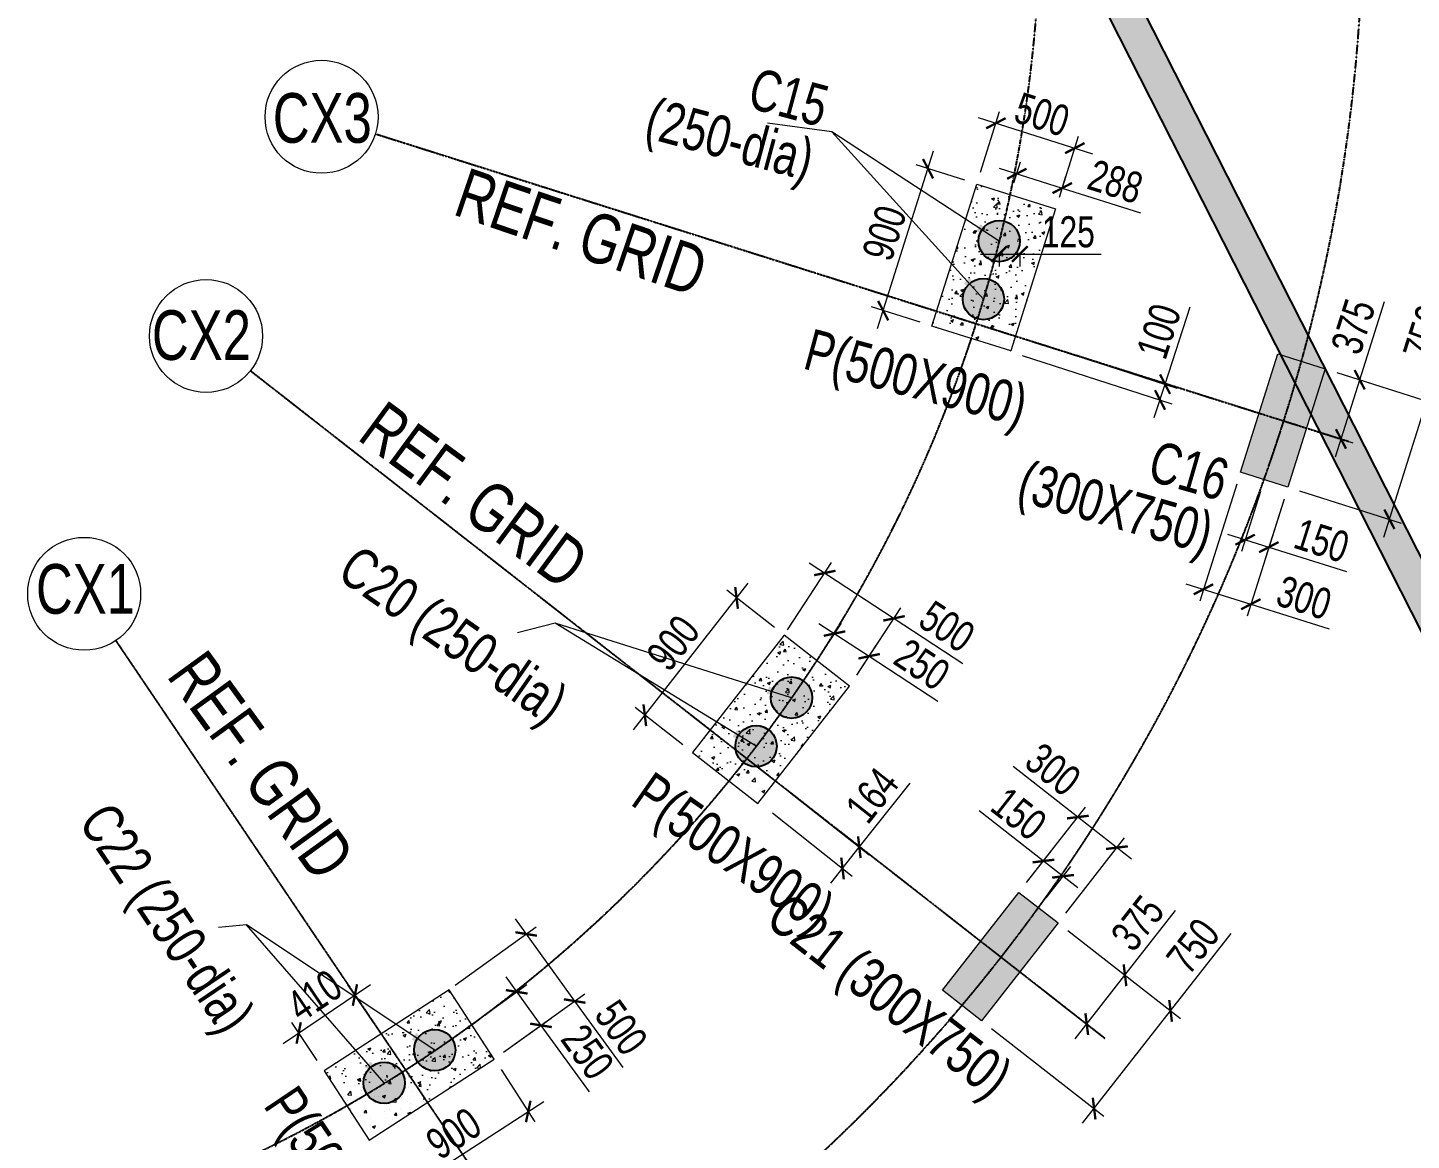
# Model space of a CAD drawing. Header units: millimetres. Extents: x 356 to 40629, y 2483 to 64847.
# Drawn here: x 8312 to 16671, y 35119 to 41845 of the extents above; entities that cross this region are included whole.
import ezdxf

# ---------------------------------------------------------------- set-up
doc = ezdxf.new("R2010")
doc.units = ezdxf.units.MM
doc.linetypes.add('ACAD_ISO10W100', pattern=[18, 12, -3, 0, -3])
doc.linetypes.add('CENTER', pattern=[50.800000000000004, 31.75, -6.349999999999999, 6.349999999999999, -6.349999999999999])
doc.layers.add('Arch-Comments', color=30, linetype='Continuous', plot=False)
for name, color, linetype, lineweight in [('HATCH', 8, 'Continuous', 9), ('S - SEC CUT', 4, 'Continuous', 13), ('S-COL HATCH', 8, 'Continuous', 0), ('S-COLUMN', 6, 'Continuous', 9), ('S-GRID-IDEN', 1, 'Continuous', 9), ('STR-COL-DIM', 8, 'Continuous', 18)]:
    doc.layers.add(name, color=color, linetype=linetype, lineweight=lineweight)
for name, color, linetype in [('S- Structural', 5, 'Continuous'), ('S-COLUMN NO', 6, 'Continuous'), ('S-GRID', 251, 'CENTER'), ('STR-RC WALL', 4, 'Continuous'), ('Structural', 5, 'Continuous')]:
    doc.layers.add(name, color=color, linetype=linetype)
doc.styles.add('EL', font='swisscl.ttf')
doc.styles.add('SOBHA', font='swisscl.ttf')
doc.styles.add('Swis721 LtCn BT_14', font='swisscl.ttf', dxfattribs={"height": 2.5})
doc.dimstyles.new('S-75', dxfattribs={"dimscale": 75, "dimtxt": 2.5, "dimasz": 1.25, "dimexe": 1, "dimexo": 1, "dimgap": 0.5, "dimtad": 1, "dimdec": 0, "dimrnd": 0.0005, "dimzin": 0, "dimdsep": 46, "dimtxsty": 'EL', "dimblk": 'ARCHTICK', "dimcen": 0.09, "dimdle": 1.5, "dimclrd": 251, "dimclre": 251, "dimclrt": 3, "dimadec": 0, "dimazin": 0, "dimtfac": 1, "dimtdec": 0, "dimtofl": 0, "dimtmove": 0, "dimatfit": 3, "dimfxl": 2, "dimtolj": 1, "dimtzin": 0, "dimlwd": -1, "dimlwe": -1, "dimarcsym": 0})
pattern_1 = [(23.08094686735326, (-34969.88047305648, -31266.27627848932), (155.2282966030103, -96.69272981319679), [19.05, -209.55]), (328.0809468673532, (-34969.88047305648, -31266.27627848932), (55.07271098287375, 186.3110661539659), [15.24, -167.64058417]), (73.53239156735326, (-34956.94482349778, -31274.33398066814), (210.3010036314436, 89.6183296142978), [16.19000879999999, -178.0902445999999]), (19.26514686735327, (-34946.88172593496, -31220.98060948178), (222.6729457205761, -160.2128677513806), [28.575, -314.325]), (69.71650447735324, (-34928.32565265202, -31234.33164833943), (323.6982273208456, 113.1364999791553), [24.28502314, -267.13560816]), (324.2650980373533, (-34946.88172593496, -31220.98060948178), (323.6982273273414, 113.136499962187), [22.85996707, -251.45973192]), (354.0809468673533, (-34929.98357821157, -31243.80390029443), (88.88787108796092, -159.8250317491098), [19.05, -209.55]), (299.0809468673533, (-34929.98357821157, -31243.80390029443), (138.4932416477206, 136.2509434465173), [15.24, -167.64]), (44.53239186735326, (-34922.57625564917, -31257.12265298312), (227.381112864648, -23.57408730187533), [16.1900088, -178.0899375999999]), (10.58094686735326, (-34969.88047305648, -31266.27627848932), (41.03465172103521, 73.99494190154718), [0, -165.608, 0, -170.1799999999999, 0, -168.2749999999999]), (340.5809468673532, (-34969.88047305648, -31266.27627848932), (104.9344295864723, 59.07436293555513), [0, -97.02799999999998, 0, -161.798, 0, -64.13499999999999]), (300.5809468673533, (-35020.38514399989, -31240.63267544882), (118.3053697795661, -66.49411618150982), [0, -63.5, 0, -198.12, 0, -262.89]), (290.5809468673533, (-35043.03297850365, -31229.13330188806), (143.5903111787718, -44.39125319185604), [0, -82.54999999999998, 0, -131.572, 0, -186.69])]

# ---------------------------------------------------------------- blocks, each defined once
blk = doc.blocks.new('A$Cb8b67056')
at = {"layer": 'S- Structural', "linetype": 'Continuous', "ltscale": 150}
h = blk.add_hatch(color=9, dxfattribs=at)
h.dxf.hatch_style = 1
edge = h.paths.add_edge_path()
edge.add_line((5807.231594830751, 12100.59479809925), (2170.05579572171, 19264.10332269408))
edge.add_line((2170.05579572171, 19264.10332269408), (1489.472176007926, 26657.21466716565))
edge.add_line((1489.472176007926, 26657.21466716565), (3728.266037367285, 27794.81120231934))
edge.add_line((3728.266037367285, 27794.81120231934), (1844.377297986299, 31505.10029564239))
edge.add_arc((4340.987067278475, 32772.75153307244), 2799.99999997912, 116.9190531344876, 206.9191393834795, ccw=False)
edge.add_line((3073.339588068426, 35269.36321058869), (8021.980591766537, 37782.0216069445))
edge.add_line((8021.980591766537, 37782.0216069445), (23355.78914291039, 7582.327987978235))
edge.add_line((23355.78914289921, 7582.327987981961), (23655.87691638991, 7433.07305499725))
edge.add_line((23655.87691638991, 7433.073054999113), (8109.76406216994, 38050.89742692933))
edge.add_line((8109.76406216994, 38050.89742692933), (2982.793339550495, 35447.69261612743))
edge.add_arc((4340.987067304552, 32772.75153306313), 2999.999999995948, 116.9190531349365, 206.9191393746611)
edge.add_line((1666.048028551042, 31414.55377907679), (3459.370654888451, 27882.51621532999))
edge.add_line((3459.370654888451, 27882.51621532999), (1277.897189196199, 26774.04584700801))
edge.add_line((1277.897189196199, 26774.04584700801), (1974.396156910807, 19207.68940117582))
edge.add_line((1974.396156910807, 19207.68940117582), (5628.901432771236, 12010.05003955401))
edge.add_arc((5138.493487108498, 11761.05195355415), 550.000000000673, -55.26835309946023, 26.91857442020938, ccw=False)
edge.add_line((5451.846935074776, 11309.04574049264), (1479.811843946576, 8555.431176617743))
edge.add_arc((3783.758937876672, 5553.988275555894), 3783.758937876922, 127.5103189442116, 321.5458748085917)
edge.add_arc((10674.1225875616, -106.6734657865017), 5134.554712997532, 121.7000063388154, 139.8956220612543, ccw=False)
edge.add_arc((7482.877482585609, 3215.818111116067), 1156.476061322927, 64.75738685450551, 77.44847160495435)
edge.add_arc((10674.12506752833, -106.6764474660158), 5334.558594571288, 123.4431513525636, 130.4710645838518)
edge.add_arc((3918.060007754713, 5522.799907045438), 3649.21157276052, 334.4952862525346, 352.5911324981943)
edge.add_arc((13744.42951834202, 6402.660584609956), 6352.813823196775, 192.273054173958, 198.9020784623342)
edge.add_arc((7596.619377020747, 3548.086429560557), 808.3629911147658, 62.00510955947499, 80.20074890027598, ccw=False)
edge.add_arc((13744.22765110805, 6402.604268737137), 6152.604599122085, 149.3687673032812, 200.3614136317161, ccw=False)
edge.add_line((8450.13034113124, 9537.421173378825), (8602.986807387322, 9795.55384345539))
edge.add_line((8602.986807387322, 9795.55384345539), (8430.900085888803, 9897.466356348246))
edge.add_line((8430.900085888803, 9897.466356350109), (8279.858929049224, 9636.059023328125))
edge.add_line((8279.858929049224, 9636.059023326263), (8177.606952603907, 9463.375281302258))
edge.add_arc((13744.22765161469, 6402.604269662872), 6352.604599087477, 151.1960846543933, 161.718345873737)
edge.add_arc((20907.5512566939, 4235.684506366029), 13835.40195395883, 162.5031577640508, 163.8354996245798)
edge.add_arc((13744.2276516743, 6402.604269649834), 6352.604599149819, 164.6203115153375, 177.5277736576635)
edge.add_arc((3784.689402069897, 5554.166403094306), 3783.195864278834, 17.25924951997855, 49.79893577597156)
edge.add_line((6226.635928273201, 8443.711023040116), (6061.638641390949, 8320.896379677579))
edge.add_arc((3784.689402069897, 5554.166403090581), 3583.195864279514, -26.62030740346222, 50.54647806681419, ccw=False)
edge.add_arc((3784.842164400965, 5554.38356682472), 3583.156610919557, 321.57557375097235, 333.3754936610169, ccw=False)
edge.add_arc((10674.11820478737, -106.6684050746262), 5334.548104353082, 139.9269993831257, 140.0717028247857)
edge.add_arc((3783.586593735964, 5554.064820410683), 3583.593159090097, 244.65159362045858, 321.3767173958822, ccw=False)
edge.add_line((2249.373223498464, 2315.495805481449), (2071.021750576794, 2406.166857030243))
edge.add_arc((3783.586593743414, 5554.064820418134), 3583.593159100507, 127.5853800739763, 241.4522875115809, ccw=False)
edge.add_line((1597.799107532948, 8393.866397125646), (5565.793643429875, 11144.67984483577))
edge.add_arc((5138.493487101048, 11761.05195355415), 750.0000000030553, 304.7316469014331, 386.9185744199305)
at = {"color": 4, "ltscale": 20}
blk.add_lwpolyline([(6186.973371487111, 8474.408201230692, -0.1463558368927955), (7397.62163554877, 6678.606096195057, -0.1243819287286583), (8279.859100800008, 9636.059258272871), (8430.89488395676, 9897.469437016174), (8602.98160545528, 9795.556924123317), (8450.13034113124, 9537.421173378825, 0.2262431691890696), (7976.059161696582, 4261.862427482381, 0.0795606898011945), (6746.844522912055, 3200.914643952624, -1.130647793762396), (1479.811843946576, 8555.431176617743), (5451.846935078502, 11309.0457404945, 0.3748146044806575), (5628.901432771236, 12010.05003955587), (1974.396156910807, 19207.68940117582), (1277.897189196199, 26774.04584700614), (3459.419194739312, 27882.54087984562), (1666.048028748482, 31414.55377868563, -0.4142140032682225), (2982.793339543045, 35447.69261612371), (8109.763748843223, 38050.89726102911), (23655.87691638991, 7433.07305499725), (23654.79470431805, 7432.878890320658)], format="xyb", dxfattribs=at)
at = {"color": 4, "linetype": 'Continuous'}
blk.add_lwpolyline([(23654.79474387318, 7432.878667812794), (13719.65580639988, 5650.369751168415, -0.5701340176886465), (13096.63817634433, 6786.064246820285), (13249.49079991132, 7044.202293066309), (13421.58368263393, 6942.300184711815), (13268.73388562351, 6684.166911980137, 0.5584873636583173), (13706.69440739974, 5851.245968637988), (23355.78914291039, 7582.327987978235), (8021.980591822416, 37782.02160697244), (3073.339588060975, 35269.36321058497, 0.4142140032686584), (1844.377297986299, 31505.10029564426), (3728.266037367285, 27794.81120231934), (1489.472176007926, 26657.21466716565), (2170.05579572171, 19264.10332269408), (5807.231594830751, 12100.59479810111, -0.3748146044815324), (5565.793643429875, 11144.67984483577), (1597.799107532948, 8393.866397125646, 2.861785153657656), (6061.046264968812, 8320.889241266996)], format="xyb", dxfattribs=at)
blk = doc.blocks.new('A$Cdfa6e004')
at = {"layer": 'S- Structural', "linetype": 'Continuous', "ltscale": 150}
h = blk.add_hatch(color=9, dxfattribs=at)
h.dxf.hatch_style = 1
h.paths.add_polyline_path([(23655.8770232549, 7383.073010450992), (8109.763748843237, 38000.89742695168), (2982.793339552038, 35397.69278205084, 0.4142140032453268), (1666.048028637771, 31364.55394482628), (3459.419194739326, 27832.54104576819), (1277.897189196214, 26724.04601292872), (1974.396156910821, 19157.6895670984), (5628.901432771818, 11960.05020547733, -0.3748146044818459), (5451.846935075606, 11259.04590641505), (1479.811843946591, 8505.431342540316, 1.130647793762394), (6746.844522912055, 3150.914809875183, -0.013347701598568), (6928.940196388154, 3355.770499094833), (6997.608431965403, 3512.889151051226), (6828.023216965099, 3613.682597231709, -1.197867751285366), (1597.799107532963, 8343.866563048228), (5565.793643428784, 11094.68001075758, 0.3748146044814529), (5807.231594831464, 12050.5949640223), (2170.055795721724, 19214.10348861665), (1489.472176007941, 26607.21483308823), (3728.266037367299, 27744.81136824191), (1844.377298084073, 31455.10046137428, -0.4142140032920218), (3073.339588067597, 35219.36337651089), (8021.980591822432, 37732.02177289502), (23355.78914291042, 7532.32815390081), (13706.69440739976, 5801.246134560563, -0.5584873636583173), (13268.73388562353, 6634.167077902711), (13096.63817634435, 6736.06441274286, 0.5701340176886461), (13719.65580639989, 5600.36991709099)])
at = {"layer": 'STR-RC WALL', "linetype": 'Continuous'}
for points in [[(8450.13034113124, 9487.421339301392, 0.2262431691890696), (7976.059161696582, 4211.862593404949, 0.0795606898011945), (6746.844522912055, 3150.914809875191, -1.130647793762396), (1479.811843946576, 8505.43134254031), (5451.846935078502, 11259.04590641707, 0.3748146044806575), (5628.901432771236, 11960.05020547844), (1974.396156910807, 19157.68956709839), (1277.897189196199, 26724.04601292871), (3459.419194739312, 27832.54104576819), (1666.048028748482, 31364.5539446082, -0.4142140032682225), (2982.793339543045, 35397.69278204627), (8109.763748843223, 38000.89742695168), (23655.87691638991, 7383.073220919817), (23654.79470431805, 7382.879056243226)], [(23654.79474387318, 7382.878833735361), (13719.65580639988, 5600.369917090983, -0.5701340176886465), (13096.63817634433, 6736.064412742853), (13268.73388562351, 6634.167077902704, 0.5584873636583173), (13706.69440739974, 5801.246134560555), (23355.78914291039, 7532.328153900802), (8021.980591822416, 37732.02177289501), (3073.339588060975, 35219.36337650754, 0.4142140032686584), (1844.377297986299, 31455.10046156682), (3728.266037367285, 27744.81136824191), (1489.472176007926, 26607.21483308822), (2170.05579572171, 19214.10348861664), (5807.231594830751, 12050.59496402368, -0.3748146044815324), (5565.793643429875, 11094.68001075834), (1597.799107532948, 8343.866563048214, 2.861785153657656), (6061.046264968812, 8270.889407189561)]]:
    blk.add_lwpolyline(points, format="xyb", dxfattribs=at)
blk = doc.blocks.new('_ArchTick')
at = {"color": 0, "linetype": 'ByBlock', "const_width": 0.15}
blk.add_lwpolyline([(-0.5, -0.5), (0.5, 0.5)], dxfattribs=at)
blk = doc.blocks.new('*D492')
at = {"layer": 'STR-COL-DIM', "color": 251, "linetype": 'Continuous', "transparency": 16777216}
for p, q in [((16764.58151747235, 39588.33981983839), (16943.25016579605, 40154.17913151626)), ((16222.15068443397, 39759.61703891439), (16836.10085067761, 39565.75697285502)), ((16504.87877716207, 38765.86748797305), (16764.58151747235, 39588.33981983839)), ((15996.32221459875, 39044.42370685694), (16610.27238084239, 38850.56364079757))]:
    blk.add_line(p, q, dxfattribs=at)
at = {"layer": 'STR-COL-DIM', "color": 251, "transparency": 16777216, "xscale": 93.75, "yscale": 93.75, "zscale": 93.75}
for p, rotation in [((16764.58151747235, 39588.33981983839), 72.47603837513114), ((16538.75304763712, 38873.14648778094), 252.4760383751311)]:
    blk.add_blockref('_ArchTick', p, dxfattribs=dict(at, rotation=rotation))
at = {"layer": 'STR-COL-DIM', "color": 3, "transparency": 16777216, "insert": (16755.48205224609, 40002.96623040123), "char_height": 187.5, "attachment_point": 5, "rotation": 72.47603837513114, "style": 'EL'}
blk.add_mtext('\\A1;750', dxfattribs=at)
blk = doc.blocks.new('*D493')
at = {"layer": 'STR-COL-DIM', "color": 251, "linetype": 'Continuous', "transparency": 16777216}
for p, q in [((16359.17514681041, 39716.35038180036), (16508.54602887217, 40189.40437243434)), ((16212.36971269192, 39251.42110309535), (16359.17514681041, 39716.35038180036)), ((16222.15068443398, 39759.61703891443), (16430.69448001569, 39693.76753481702)), ((16109.21952079049, 39401.96676001734), (16317.7633163722, 39336.11725591994))]:
    blk.add_line(p, q, dxfattribs=at)
at = {"layer": 'STR-COL-DIM', "color": 251, "transparency": 16777216, "xscale": 93.75, "yscale": 93.75, "zscale": 93.75}
for p, rotation in [((16359.17514681041, 39716.35038180036), 72.47603837516341), ((16246.24398316692, 39358.70010290327), 252.4760383751634)]:
    blk.add_blockref('_ArchTick', p, dxfattribs=dict(at, rotation=rotation))
at = {"layer": 'STR-COL-DIM', "color": 3, "transparency": 16777216, "insert": (16320.53125854372, 40037.81838019989), "char_height": 187.5, "attachment_point": 5, "rotation": 72.47603837516341, "style": 'EL'}
blk.add_mtext('\\A1;375', dxfattribs=at)
blk = doc.blocks.new('GRIDS')
at = {"layer": 'S-GRID', "linetype": 'ACAD_ISO10W100', "ltscale": 0.05}
for p, q in [((106691.6438947949, -50969.39415492327), (112570.3511326425, -52828.07012006838)), ((105937.1919774978, -52401.62511377696, 1.3216095e-09), (111099.5660258718, -56436.67269432742, 1.3216095e-09)), ((105123.0558641048, -54032.64426217549, 1.3216095e-09), (108252.0628949685, -58671.30245585194, 1.3216095e-09))]:
    blk.add_line(p, q, dxfattribs=at)
for radius, start, end in [(10311.2632911457, 291.9205277131326, 59.65161587217703), (8362.226871117962, 291.2225410905862, 59.08585605391563)]:
    blk.add_arc((102347.6614202596, -49595.95344904262, 1.3216095e-09), radius, start, end, dxfattribs=at)
at = {"layer": 'S-GRID-IDEN'}
for centre in [(106366.2347898596, -50866.48167196089), (105668.2879972754, -52191.45205616764, 1.3216095e-09), (104932.198222914, -53749.70358725683, 1.3216095e-09)]:
    blk.add_circle(centre, 341.2946889776153, dxfattribs=at)
at = {"layer": 'S-GRID-IDEN', "color": 2, "style": 'SOBHA'}
for s, rotation, p in [('CX3', 5.97530384e-08, (106071.9318878295, -51023.48579046284)), ('REF. GRID', 341.2019965175188, (107151.7373809889, -51454.43938087124)), ('REF. GRID', 323.5951725870576, (106574.6125493161, -52812.51742411788)), ('REF. GRID', 305.9742798511175, (105425.0661433509, -54245.83925816057))]:
    blk.add_text(s, height=300, rotation=rotation, dxfattribs=at).set_placement(p)
for s, p in [('CX2', (105341.6878414504, -52335.89620375689, 1.3216095e-09)), ('CX1', (104641.1206176397, -53869.83398917447, 1.3216095e-09))]:
    blk.add_text(s, height=300, dxfattribs=at).set_placement(p)
blk = doc.blocks.new('*D525')
at = {"layer": 'STR-COL-DIM', "color": 251, "linetype": 'Continuous', "transparency": 16777216}
for p, q in [((15616.14270157209, 39085.81860856797), (15392.81700116242, 38378.55148703512)), ((15902.22003441146, 38995.48722063463), (15678.89433400179, 38288.22009910178)), ((15308.12084833591, 38483.94509071385), (15701.47718098381, 38359.73943230746)), ((15701.47718098381, 38359.73943230746), (16174.99984352882, 38210.22056305262))]:
    blk.add_line(p, q, dxfattribs=at)
at = {"layer": 'STR-COL-DIM', "color": 251, "transparency": 16777216, "xscale": 93.75, "yscale": 93.75, "zscale": 93.75}
for p, rotation in [((15415.39984814444, 38450.07082024081), 162.4760383762094), ((15701.47718098381, 38359.73943230746), 342.4760383762095)]:
    blk.add_blockref('_ArchTick', p, dxfattribs=dict(at, rotation=rotation))
at = {"layer": 'STR-COL-DIM', "color": 3, "transparency": 16777216, "insert": (16023.17951533679, 38398.30932697917), "char_height": 187.5, "attachment_point": 5, "rotation": 342.47603837620943, "style": 'EL'}
blk.add_mtext('\\A1;300', dxfattribs=at)
blk = doc.blocks.new('*D526')
at = {"layer": 'STR-COL-DIM', "color": 251, "linetype": 'Continuous', "transparency": 16777216}
for p, q in [((15759.18136799177, 39040.6529146013), (15644.76558138188, 38678.30087045658)), ((15902.22003441146, 38995.48722063463), (15787.80424780157, 38633.13517648991)), ((15560.06942855537, 38783.69447413532), (15810.38709478359, 38704.65450969561)), ((15810.38709478359, 38704.65450969561), (16279.57454217688, 38556.50452205665))]:
    blk.add_line(p, q, dxfattribs=at)
at = {"layer": 'STR-COL-DIM', "color": 251, "transparency": 16777216, "xscale": 93.75, "yscale": 93.75, "zscale": 93.75}
for p, rotation in [((15667.34842836391, 38749.82020366227), 162.4760383762094), ((15810.38709478359, 38704.65450969561), 342.4760383762095)]:
    blk.add_blockref('_ArchTick', p, dxfattribs=dict(at, rotation=rotation))
at = {"layer": 'STR-COL-DIM', "color": 3, "transparency": 16777216, "insert": (16129.88482476028, 38743.79167719818), "char_height": 187.5, "attachment_point": 5, "rotation": 342.47603837620943, "style": 'EL'}
blk.add_mtext('\\A1;150', dxfattribs=at)
blk = doc.blocks.new('*D527')
at = {"layer": 'STR-COL-DIM', "color": 251, "linetype": 'Continuous', "transparency": 16777216}
for p, q in [((14656.59079652703, 37073.23509213884), (14265.38687205825, 37379.07670750075)), ((14346.98531254429, 36677.21677975912), (14702.78412607049, 37132.32126908142)), ((14981.56476971304, 36819.17177964843), (14656.59079652703, 37073.23509213884)), ((14583.33002031643, 36492.4434615839), (14939.12883384262, 36947.54795090619))]:
    blk.add_line(p, q, dxfattribs=at)
at = {"layer": 'STR-COL-DIM', "color": 251, "transparency": 16777216, "xscale": 93.75, "yscale": 93.75, "zscale": 93.75}
for p, rotation in [((14656.59079652703, 37073.23509213884), 141.9818505628188), ((14892.93550429917, 36888.46177396361), 321.9818505628188)]:
    blk.add_blockref('_ArchTick', p, dxfattribs=dict(at, rotation=rotation))
at = {"layer": 'STR-COL-DIM', "color": 3, "transparency": 16777216, "insert": (14506.37400473959, 37360.31512308531), "char_height": 187.5, "attachment_point": 5, "rotation": 321.9818505628188, "style": 'EL'}
blk.add_mtext('\\A1;300', dxfattribs=at)
blk = doc.blocks.new('*D528')
at = {"layer": 'STR-COL-DIM', "color": 251, "linetype": 'Continuous', "transparency": 16777216}
for p, q in [((14448.84887276056, 36807.51109715551), (14061.22651540412, 37110.5526581769)), ((14346.98531255951, 36677.21677976627), (14495.04220230993, 36866.59727409347)), ((14655.65049204426, 36645.83444373209), (14448.84887276056, 36807.51109715551)), ((14465.15766643626, 36584.8301206669), (14613.21455618668, 36774.2106149941))]:
    blk.add_line(p, q, dxfattribs=at)
at = {"layer": 'STR-COL-DIM', "color": 251, "transparency": 16777216, "xscale": 93.75, "yscale": 93.75, "zscale": 93.75}
for p, rotation in [((14448.84887276056, 36807.51109715551), 141.9818505570895), ((14567.02122663732, 36715.12443805613), 321.9818505570895)]:
    blk.add_blockref('_ArchTick', p, dxfattribs=dict(at, rotation=rotation))
at = {"layer": 'STR-COL-DIM', "color": 3, "transparency": 16777216, "insert": (14300.34718739731, 37093.09430181686), "char_height": 187.5, "attachment_point": 5, "rotation": 321.9818505570895, "style": 'EL'}
blk.add_mtext('\\A1;150', dxfattribs=at)
blk = doc.blocks.new('*D529')
at = {"layer": 'STR-COL-DIM', "color": 251, "linetype": 'Continuous', "transparency": 16777216}
for p, q in [((14596.22286771123, 36387.16395509234), (15275.93135980429, 35855.7706580561)), ((15216.84518286602, 35901.96398760508), (15582.31282112106, 36369.43593106506)), ((14685.62189305048, 35222.47295281204), (15216.84518286602, 35901.96398760508)), ((14134.28957221916, 35796.30218570671), (14813.99806431221, 35264.90888867047))]:
    blk.add_line(p, q, dxfattribs=at)
at = {"layer": 'STR-COL-DIM', "color": 251, "transparency": 16777216, "xscale": 93.75, "yscale": 93.75, "zscale": 93.75}
for p, rotation in [((15216.84518286602, 35901.96398760508), 51.98185055746444), ((14754.91188737394, 35311.10221821944), 231.9818505574644)]:
    blk.add_blockref('_ArchTick', p, dxfattribs=dict(at, rotation=rotation))
at = {"layer": 'STR-COL-DIM', "color": 3, "transparency": 16777216, "insert": (15353.48747550675, 36293.53357843863), "char_height": 187.5, "attachment_point": 5, "rotation": 51.98185055746443, "style": 'EL'}
blk.add_mtext('\\A1;750', dxfattribs=at)
blk = doc.blocks.new('*D530')
at = {"layer": 'STR-COL-DIM', "color": 251, "linetype": 'Continuous', "transparency": 16777216}
for p, q in [((14941.40797908193, 36117.29965804015), (15246.94688589882, 36508.11638603909)), ((14596.22286771123, 36387.16395509234), (15000.49415602019, 36071.10632849118)), ((14641.15133701243, 35733.23950793994), (14941.40797908193, 36117.29965804015)), ((14365.2562199652, 36091.73307039953), (14769.52750827415, 35775.67544379836))]:
    blk.add_line(p, q, dxfattribs=at)
at = {"layer": 'STR-COL-DIM', "color": 251, "transparency": 16777216, "xscale": 93.75, "yscale": 93.75, "zscale": 93.75}
for p, rotation in [((14941.40797908193, 36117.29965804015), 51.98185055746444), ((14710.44133133589, 35821.86877334733), 231.9818505574644)]:
    blk.add_blockref('_ArchTick', p, dxfattribs=dict(at, rotation=rotation))
at = {"layer": 'STR-COL-DIM', "color": 3, "transparency": 16777216, "insert": (15017.75987116531, 36431.95091367194), "char_height": 187.5, "attachment_point": 5, "rotation": 51.98185055746443, "style": 'EL'}
blk.add_mtext('\\A1;375', dxfattribs=at)
blk = doc.blocks.new('*D567')
at = {"layer": 'STR-COL-DIM', "color": 251, "linetype": 'Continuous', "transparency": 16777216}
for p, q in [((12902.51328645038, 38204.94280989818), (13169.01130181747, 38611.27845655765)), ((13033.80695313154, 38610.26155124566), (13546.01910046669, 38274.32370814982)), ((13320.65308224358, 37930.70296251831), (13587.15109761068, 38337.03860917778)), ((13546.01910046669, 38274.32370814982), (13961.17756352308, 38002.03918825363))]:
    blk.add_line(p, q, dxfattribs=at)
at = {"layer": 'STR-COL-DIM', "color": 251, "transparency": 16777216, "xscale": 93.75, "yscale": 93.75, "zscale": 93.75}
for p, rotation in [((13127.87930467349, 38548.56355552969), 146.7408600624387), ((13546.01910046669, 38274.32370814982), 326.7408600624388)]:
    blk.add_blockref('_ArchTick', p, dxfattribs=dict(at, rotation=rotation))
at = {"layer": 'STR-COL-DIM', "color": 3, "transparency": 16777216, "insert": (13866.03869226135, 38224.11534596485), "char_height": 187.5, "attachment_point": 5, "rotation": 326.74086006243874, "style": 'EL'}
blk.add_mtext('\\A1;500', dxfattribs=at)
blk = doc.blocks.new('*D568')
at = {"layer": 'STR-COL-DIM', "color": 251, "linetype": 'Continuous', "transparency": 16777216}
for p, q in [((13092.62340150361, 38244.04674108439), (13395.76565094217, 38045.22882167848)), ((13111.58318434697, 38067.82288620824), (13227.82775018954, 38245.06364639638)), ((13320.65308224358, 37930.70296251831), (13436.89764808615, 38107.94372270644)), ((13395.76565094217, 38045.22882167848), (13810.68677858197, 37773.09995983991))]:
    blk.add_line(p, q, dxfattribs=at)
at = {"layer": 'STR-COL-DIM', "color": 251, "transparency": 16777216, "xscale": 93.75, "yscale": 93.75, "zscale": 93.75}
for p, rotation in [((13186.69575304556, 38182.34874536841), 146.7408600624396), ((13395.76565094217, 38045.22882167848), 326.7408600624396)]:
    blk.add_blockref('_ArchTick', p, dxfattribs=dict(at, rotation=rotation))
at = {"layer": 'STR-COL-DIM', "color": 3, "transparency": 16777216, "insert": (13715.65065126032, 37995.10873223472), "char_height": 187.5, "attachment_point": 5, "rotation": 326.74086006243965, "style": 'EL'}
blk.add_mtext('\\A1;250', dxfattribs=at)
blk = doc.blocks.new('*D569')
at = {"layer": 'STR-COL-DIM', "color": 251, "linetype": 'Continuous', "transparency": 16777216}
for p, q in [((12912.55676443611, 37226.65082946404), (13395.27705250079, 36844.57927654401)), ((13336.46875385208, 36891.12585547356), (13642.89531474737, 37278.27406531951)), ((12811.0098452631, 37098.35350478586), (13293.73013332778, 36716.28195186584)), ((13165.10196628475, 36674.61608282232), (13336.46875385208, 36891.12585547356))]:
    blk.add_line(p, q, dxfattribs=at)
at = {"layer": 'STR-COL-DIM', "color": 251, "transparency": 16777216, "xscale": 93.75, "yscale": 93.75, "zscale": 93.75}
for p, rotation in [((13336.46875385208, 36891.12585547356), 51.63849879391845), ((13234.92183467907, 36762.82853079538), 231.6384987939185)]:
    blk.add_blockref('_ArchTick', p, dxfattribs=dict(at, rotation=rotation))
at = {"layer": 'STR-COL-DIM', "color": 3, "transparency": 16777216, "insert": (13414.07676188831, 37204.32239364886), "char_height": 187.5, "attachment_point": 5, "rotation": 51.63849879391845, "style": 'EL'}
blk.add_mtext('\\A1;164', dxfattribs=at)
blk = doc.blocks.new('*D570')
at = {"layer": 'STR-COL-DIM', "color": 251, "linetype": 'Continuous', "transparency": 16777216}
for p, q in [((11257.83174432773, 36457.77724138461), (11616.65673265355, 35961.32971540171)), ((10894.7955393107, 36056.57037782927), (11384.51786108427, 36410.53448721903)), ((11187.71910257381, 35651.29988938708), (11677.44142434737, 36005.26399877685)), ((11616.65673265355, 35961.32971540171), (11907.46944325142, 35558.97966900638))]:
    blk.add_line(p, q, dxfattribs=at)
at = {"layer": 'STR-COL-DIM', "color": 251, "transparency": 16777216, "xscale": 93.75, "yscale": 93.75, "zscale": 93.75}
for p, rotation in [((11323.73316939045, 36366.60020384388), 125.8588509736155), ((11616.65673265355, 35961.32971540171), 305.8588509736155)]:
    blk.add_blockref('_ArchTick', p, dxfattribs=dict(at, rotation=rotation))
at = {"layer": 'STR-COL-DIM', "color": 3, "transparency": 16777216, "insert": (11897.73748764332, 35800.38081583212), "char_height": 187.5, "attachment_point": 5, "rotation": 305.8588509736155, "style": 'EL'}
blk.add_mtext('\\A1;500', dxfattribs=at)
blk = doc.blocks.new('*D571')
at = {"layer": 'STR-COL-DIM', "color": 251, "linetype": 'Continuous', "transparency": 16777216}
for p, q in [((11041.25732094226, 35853.93513360817), (11327.47940319978, 36060.81225545764)), ((11200.79328644324, 36108.05500962324), (11413.15649313749, 35814.2427278614)), ((11187.71910257381, 35651.29988938708), (11473.94118483132, 35858.17701123655)), ((11413.15649313749, 35814.2427278614), (11703.82525129965, 35412.09184493822))]:
    blk.add_line(p, q, dxfattribs=at)
at = {"layer": 'STR-COL-DIM', "color": 251, "transparency": 16777216, "xscale": 93.75, "yscale": 93.75, "zscale": 93.75}
for p, rotation in [((11266.69471150595, 36016.8779720825), 125.8588509736141), ((11413.15649313749, 35814.2427278614), 305.8588509736141)]:
    blk.add_blockref('_ArchTick', p, dxfattribs=dict(at, rotation=rotation))
at = {"layer": 'STR-COL-DIM', "color": 3, "transparency": 16777216, "insert": (11694.16527190941, 35653.39341002789), "char_height": 187.5, "attachment_point": 5, "rotation": 305.8588509736141, "style": 'EL'}
blk.add_mtext('\\A1;250', dxfattribs=at)
blk = doc.blocks.new('BASEMENT COLUMNS')
at = {"layer": 'HATCH'}
h = blk.add_hatch(dxfattribs=at)
h.set_pattern_fill('AR-CONC', color=9, angle=-26.91905313264673)
h.set_pattern_definition(pattern_1)
h.paths.add_polyline_path([(-9065.804597588576, -102091.5115016478), (-9695.941076198122, -102734.1062588394), (-10052.93566420854, -102383.9859116877), (-9422.75608443515, -101741.4334257097)])
at = {"layer": 'HATCH', "ltscale": 25}
h = blk.add_hatch(color=9, dxfattribs=at)
h.dxf.hatch_style = 1
edge = h.paths.add_edge_path()
edge.add_arc((-9457.652355447492, -102110.2846504748), 125, 0, 360)
at = {"layer": 'HATCH'}
h = blk.add_hatch(dxfattribs=at)
h.set_pattern_fill('AR-CONC', color=9, angle=-26.91905313264673)
h.set_pattern_definition(pattern_1)
h.paths.add_polyline_path([(-11693.76398389614, -103646.7899103435), (-12509.02362338677, -104028.0401171862), (-12297.21795291864, -104480.9621391255), (-11481.95831342804, -104099.7119322827)])
h = blk.add_hatch(dxfattribs=at)
h.set_pattern_fill('AR-CONC', color=9, angle=-26.91905313264673)
h.set_pattern_definition(pattern_1)
h.paths.add_polyline_path([(-15363.92477960981, -104736.2063002586), (-15311.05638802269, -105233.3143253437), (-14416.09407748646, -105138.2224194782), (-14468.97183397892, -104641.0263385722)])
at = {"layer": 'S-COL HATCH'}
h = blk.add_hatch(color=256, dxfattribs=at)
h.dxf.hatch_style = 1
edge = h.paths.add_edge_path()
edge.add_arc((-9457.652355447492, -102110.2846504748), 125, 0, 360)
h = blk.add_hatch(color=256, dxfattribs=at)
h.dxf.hatch_style = 1
edge = h.paths.add_edge_path()
edge.add_arc((-9701.554527293923, -102379.6235680114), 125, 0, 360)
h = blk.add_hatch(color=256, dxfattribs=at)
h.dxf.hatch_style = 1
h.paths.add_polyline_path([(-8265.708611577771, -103480.5195229426), (-8051.524449586894, -103690.579382846), (-8576.674099355998, -104226.0397878512), (-8790.858261406505, -104015.9799279421)])
h = blk.add_hatch(color=256, dxfattribs=at)
h.dxf.hatch_style = 1
edge = h.paths.add_edge_path()
edge.add_arc((-11825.69126787408, -104003.0398800485), 125, 0, 360)
h = blk.add_hatch(color=256, dxfattribs=at)
h.dxf.hatch_style = 1
edge = h.paths.add_edge_path()
edge.add_arc((-12149.61588267618, -104167.6745236143), 125, 0, 360)
h = blk.add_hatch(color=256, dxfattribs=at)
h.dxf.hatch_style = 1
edge = h.paths.add_edge_path()
edge.add_arc((-14712.20588013904, -104926.4792476967), 125, 0, 360)
h = blk.add_hatch(color=256, dxfattribs=at)
h.dxf.hatch_style = 1
edge = h.paths.add_edge_path()
edge.add_arc((-15073.53220842782, -104964.8850600141), 125, 0, 360)
h = blk.add_hatch(color=8, dxfattribs=at)
h.dxf.hatch_style = 1
h.paths.add_polyline_path([(-11133.40124204767, -105674.3322728034), (-11006.31783976413, -105946.0854859725), (-11685.70087270808, -106263.7939915787), (-11812.784274973, -105992.0407784023)])
at = {"layer": 'S-COLUMN', "elevation": 1.3096724e-09}
blk.add_lwpolyline([(-9065.804597588576, -102091.5115016478), (-9695.941076198122, -102734.1062588394), (-10052.93566420854, -102383.9859116877), (-9422.75608443515, -101741.4334257097)], close=True, dxfattribs=at)
at = {"layer": 'S-COLUMN'}
blk.add_lwpolyline([(-8265.708611577771, -103480.5195229426), (-8051.524449586894, -103690.579382846), (-8576.674099355998, -104226.0397878512), (-8790.858261406505, -104015.9799279421)], close=True, dxfattribs=at)
at = {"layer": 'S-COLUMN', "elevation": 1.3096724e-09}
for points in [[(-11693.76398389614, -103646.7899103435), (-12509.02362338677, -104028.0401171862), (-12297.21795291864, -104480.9621391255), (-11481.95831342804, -104099.7119322827), (-11693.76398389614, -103646.7899103435)], [(-15363.92477960981, -104736.2063002586), (-15311.05638802269, -105233.3143253437), (-14416.09407748646, -105138.2224194782), (-14468.97183397892, -104641.0263385722), (-15363.92477960981, -104736.2063002586)]]:
    blk.add_lwpolyline(points, dxfattribs=at)
at = {"layer": 'S-COLUMN', "color": 30, "elevation": 1.3216095e-09}
blk.add_lwpolyline([(-11133.40124204767, -105674.3322728034), (-11006.31783976413, -105946.0854859725), (-11685.70087270808, -106263.7939915787), (-11812.784274973, -105992.0407784023)], close=True, dxfattribs=at)
at = {"layer": 'Structural', "ltscale": 25}
for centre in [(-9457.652355447492, -102110.2846504748, 1.3216095e-09), (-9701.554527293923, -102379.6235680114, 1.3216095e-09), (-11825.69126787408, -104003.0398800485, 1.3216095e-09), (-12149.61588267618, -104167.6745236143, 1.3216095e-09), (-14712.20588013904, -104926.4792476967, 1.3216095e-09), (-15073.53220842782, -104964.8850600141, 1.3216095e-09)]:
    blk.add_circle(centre, 125, dxfattribs=at)
blk = doc.blocks.new('*D579')
at = {"layer": 'STR-COL-DIM', "color": 251, "linetype": 'Continuous', "transparency": 16777216}
for p, q in [((15183.54761652479, 39689.53512331375), (15334.26255140572, 40157.90494304244)), ((14351.58334826733, 39957.24972667208), (15254.94231684504, 39666.56129546156)), ((14321.02279481225, 39862.27811072785), (15224.38176338995, 39571.58967951734)), ((15118.52632129141, 39487.47145688916), (15183.54761652479, 39689.53512331375))]:
    blk.add_line(p, q, dxfattribs=at)
at = {"layer": 'STR-COL-DIM', "color": 251, "transparency": 16777216, "xscale": 93.75, "yscale": 93.75, "zscale": 93.75}
for p, rotation in [((15183.54761652479, 39689.53512331375), 72.1625422514337), ((15152.9870630697, 39594.56350736953), 252.1625422514337)]:
    blk.add_blockref('_ArchTick', p, dxfattribs=dict(at, rotation=rotation))
at = {"layer": 'STR-COL-DIM', "color": 3, "transparency": 16777216, "insert": (15146.15917060942, 40009.24221027369), "char_height": 187.5, "attachment_point": 5, "rotation": 72.16254225143372, "style": 'EL'}
blk.add_mtext('\\A1;100', dxfattribs=at)
blk = doc.blocks.new('*D422')
at = {"layer": 'S-COLUMN', "color": 251, "linetype": 'Continuous', "transparency": 16777216}
for p, q in [((13446.63752910316, 40026.6826715587), (13785.38023391152, 41099.47266961938)), ((13974.01813541117, 40921.93353024665), (13679.98663022664, 41014.77651680053)), ((13703.02397156448, 40063.70153179813), (13408.99246637995, 40156.544518352))]:
    blk.add_line(p, q, dxfattribs=at)
at = {"layer": 'S-COLUMN', "color": 251, "transparency": 16777216, "xscale": 93.75, "yscale": 93.75, "zscale": 93.75}
for p, rotation in [((13751.50596343069, 40992.19366981331), 72.47603837204332), ((13480.511799584, 40133.96167136479), 252.4760383720433)]:
    blk.add_blockref('_ArchTick', p, dxfattribs=dict(at, rotation=rotation))
at = {"layer": 'S-COLUMN', "color": 3, "transparency": 16777216, "insert": (13488.68244082445, 40603.28209362478), "char_height": 187.5, "attachment_point": 5, "rotation": 72.47603837204332, "style": 'EL'}
blk.add_mtext('\\A1;900', dxfattribs=at)
blk = doc.blocks.new('*D423')
at = {"layer": 'S-COLUMN', "color": 251, "linetype": 'Continuous', "transparency": 16777216}
for p, q in [((14054.34387834805, 41300.86465344863), (14745.6974326539, 41082.56379923883)), ((14068.12031560243, 40970.87001646348), (14184.20572514134, 41338.50971617185)), ((14544.91587029613, 40820.31770321533), (14661.00127983504, 41187.95740292371))]:
    blk.add_line(p, q, dxfattribs=at)
at = {"layer": 'S-COLUMN', "color": 251, "transparency": 16777216, "xscale": 93.75, "yscale": 93.75, "zscale": 93.75}
for p, rotation in [((14161.62287815412, 41266.99038296781), 162.4760383720472), ((14638.41843284782, 41116.43806971966), 342.4760383720472)]:
    blk.add_blockref('_ArchTick', p, dxfattribs=dict(at, rotation=rotation))
at = {"layer": 'S-COLUMN', "color": 3, "transparency": 16777216, "insert": (14440.22507853671, 41319.04066702663), "char_height": 187.5, "attachment_point": 5, "rotation": 342.47603837204724, "style": 'EL'}
blk.add_mtext('\\A1;500', dxfattribs=at)
blk = doc.blocks.new('*D424')
at = {"layer": 'S-COLUMN', "color": 251, "linetype": 'Continuous', "transparency": 16777216}
for p, q in [((14180.52369377951, 40995.56442765763), (14562.19733318092, 40875.04768048569)), ((14270.52123070079, 40906.96017990643), (14310.3855405728, 41033.20949038084)), ((14544.91587029613, 40820.31770321532), (14584.78018016814, 40946.56701368974)), ((14562.19733318092, 40875.04768048569), (15035.13415582972, 40725.71379519865))]:
    blk.add_line(p, q, dxfattribs=at)
at = {"layer": 'S-COLUMN', "color": 251, "transparency": 16777216, "xscale": 93.75, "yscale": 93.75, "zscale": 93.75}
for p, rotation in [((14287.80269358558, 40961.69015717679), 162.4760383720474), ((14562.19733318092, 40875.04768048569), 342.4760383720474)]:
    blk.add_blockref('_ArchTick', p, dxfattribs=dict(at, rotation=rotation))
at = {"layer": 'S-COLUMN', "color": 3, "transparency": 16777216, "insert": (14883.56975079358, 40913.59289915805), "char_height": 187.5, "attachment_point": 5, "rotation": 342.4760383720474, "style": 'EL'}
blk.add_mtext('\\A1;288', dxfattribs=at)
blk = doc.blocks.new('*D425')
at = {"layer": 'S-COLUMN', "color": 251, "linetype": 'Continuous', "transparency": 16777216}
for p, q in [((11971.20720736917, 37600.09342289314), (12664.10715048851, 38486.38607705722)), ((12824.1282570049, 38218.48233839085), (12535.7309792323, 38443.9501411821)), ((12269.80830250942, 37509.44821505958), (11981.41102473683, 37734.91601785083))]:
    blk.add_line(p, q, dxfattribs=at)
at = {"layer": 'S-COLUMN', "color": 251, "transparency": 16777216, "xscale": 93.75, "yscale": 93.75, "zscale": 93.75}
for p, rotation in [((12594.81715617658, 38397.75681164081), 51.98185056491652), ((12040.4972016811, 37688.72268830954), 231.9818505649166)]:
    blk.add_blockref('_ArchTick', p, dxfattribs=dict(at, rotation=rotation))
at = {"layer": 'S-COLUMN', "color": 3, "transparency": 16777216, "insert": (12212.46558573529, 38125.47810386202), "char_height": 187.5, "attachment_point": 5, "rotation": 51.98185056491653, "style": 'EL'}
blk.add_mtext('\\A1;900', dxfattribs=at)
blk = doc.blocks.new('*D426')
at = {"layer": 'S-COLUMN', "color": 251, "linetype": 'Continuous', "transparency": 16777216}
for p, q in [((9856.128306738643, 35705.51566737763), (10382.50202802089, 36060.58107767222)), ((10401.84192072707, 35830.73597149077), (10247.29585427148, 36059.84583618378)), ((10061.99806326236, 35601.49428671809), (9907.45199680677, 35830.6041514111))]:
    blk.add_line(p, q, dxfattribs=at)
at = {"layer": 'S-COLUMN', "color": 251, "transparency": 16777216, "xscale": 93.75, "yscale": 93.75, "zscale": 93.75}
for p, rotation in [((10289.23709611212, 35997.66921491127), 34.00163479995036), ((9949.39323864741, 35768.42753013859), 214.0016347999504)]:
    blk.add_blockref('_ArchTick', p, dxfattribs=dict(at, rotation=rotation))
at = {"layer": 'S-COLUMN', "color": 3, "transparency": 16777216, "insert": (10044.64683922082, 35993.74190846339), "char_height": 187.5, "attachment_point": 5, "rotation": 34.00163479995036, "style": 'EL'}
blk.add_mtext('\\A1;410', dxfattribs=at)
blk = doc.blocks.new('*D427')
at = {"layer": 'S-COLUMN', "color": 251, "linetype": 'Continuous', "transparency": 16777216}
for p, q in [((11171.9365805515, 35547.00422386295), (11377.08374756355, 35230.86317281076)), ((10486.91096436852, 34742.62787044755), (11430.62970317592, 35355.01662881404)), ((10416.96158582579, 35057.09321478191), (10622.10875283785, 34740.95216372972))]:
    blk.add_line(p, q, dxfattribs=at)
at = {"layer": 'S-COLUMN', "color": 251, "transparency": 16777216, "xscale": 93.75, "yscale": 93.75, "zscale": 93.75}
for p, rotation in [((11336.25783113507, 35293.77775417132), 32.97995231128631), ((10581.28283640936, 34803.86674509027), 212.9799523112863)]:
    blk.add_blockref('_ArchTick', p, dxfattribs=dict(at, rotation=rotation))
at = {"layer": 'S-COLUMN', "color": 3, "transparency": 16777216, "insert": (10886.08762836129, 35160.82958181383), "char_height": 187.5, "attachment_point": 5, "rotation": 32.97995231128631, "style": 'EL'}
blk.add_mtext('\\A1;900', dxfattribs=at)
blk = doc.blocks.new('*D404')
at = {"layer": 'S-COLUMN', "color": 251, "linetype": 'Continuous', "transparency": 16777216}
for p, q in [((14068.9127855928, 40476.1153771293), (14306.4127855928, 40476.1153771293)), ((14181.4127855928, 40479.66695289566), (14181.4127855928, 40401.1153771293)), ((14306.4127855928, 40479.66695289566), (14306.4127855928, 40401.1153771293)), ((14306.4127855928, 40476.1153771293), (14797.94292976056, 40476.1153771293))]:
    blk.add_line(p, q, dxfattribs=at)
at = {"layer": 'S-COLUMN', "color": 251, "transparency": 16777216, "xscale": 93.75, "yscale": 93.75, "zscale": 93.75, "rotation": 180}
blk.add_blockref('_ArchTick', (14181.4127855928, 40476.1153771293), dxfattribs=at)
at = {"layer": 'S-COLUMN', "color": 251, "transparency": 16777216, "xscale": 93.75, "yscale": 93.75, "zscale": 93.75}
blk.add_blockref('_ArchTick', (14306.4127855928, 40476.1153771293), dxfattribs=at)
at = {"layer": 'S-COLUMN', "color": 3, "transparency": 16777216, "insert": (14599.05285767668, 40609.63847673611), "char_height": 187.5, "attachment_point": 5, "style": 'EL'}
blk.add_mtext('\\A1;125', dxfattribs=at)

msp = doc.modelspace()

# ---------------------------------------------------------------- hatches: boundary and pattern name
at = {"layer": 'HATCH', "ltscale": 25}
h = msp.add_hatch(color=8, dxfattribs=at)
h.dxf.hatch_style = 1
edge = h.paths.add_edge_path()
edge.add_arc((14181.41278559281, 40554.66695289569), 125, 0, 360)
at = {"layer": 'HATCH', "ltscale": 20}
h = msp.add_hatch(color=8, dxfattribs=at)
h.dxf.hatch_style = 1
edge = h.paths.add_edge_path()
edge.add_arc((14181.41278559281, 40554.66695289569), 125, 0, 360)
at = {"layer": 'HATCH', "ltscale": 25}
h = msp.add_hatch(color=8, dxfattribs=at)
h.dxf.hatch_style = 1
edge = h.paths.add_edge_path()
edge.add_arc((12926.86735475944, 37794.91217903979), 125, 0, 360)
h = msp.add_hatch(color=8, dxfattribs=at)
h.dxf.hatch_style = 1
edge = h.paths.add_edge_path()
edge.add_arc((12712.57618151821, 37501.46539509486), 125, 0, 360)
h = msp.add_hatch(color=8, dxfattribs=at)
h.dxf.hatch_style = 1
edge = h.paths.add_edge_path()
edge.add_arc((10771.18503263407, 35664.71486455976), 125, 0, 360)
h = msp.add_hatch(color=8, dxfattribs=at)
h.dxf.hatch_style = 1
edge = h.paths.add_edge_path()
edge.add_arc((10466.3969971146, 35466.88671858815), 125, 0, 360)
at = {"layer": 'S-COL HATCH'}
h = msp.add_hatch(color=256, dxfattribs=at)
h.dxf.hatch_style = 1
h.paths.add_polyline_path([(15864.55401840592, 39872.53127381014), (16150.63135121098, 39782.19988587913), (15924.80288138695, 39067.00655383685), (15638.72554852613, 39157.33794174585)])
h = msp.add_hatch(color=8, dxfattribs=at)
h.dxf.hatch_style = 1
h.paths.add_polyline_path([(14300.79198023482, 36618.13060820705), (14537.13668801675, 36433.35729003813), (14075.20339252914, 35842.49552066506), (13838.85868476046, 36027.26883884899)])

# ---------------------------------------------------------------- linework, layer by layer
at = {"layer": 'S-COLUMN'}
msp.add_lwpolyline([(15864.55401840592, 39872.53127381014), (16150.63135121098, 39782.19988587913), (15924.80288138695, 39067.00655383685), (15638.72554852613, 39157.33794174585)], close=True, dxfattribs=at)
at = {"layer": 'S-COLUMN', "color": 30, "elevation": 1.3216095e-09}
msp.add_lwpolyline([(14300.79198023482, 36618.13060820705), (14537.13668801675, 36433.35729003813), (14075.20339252914, 35842.49552066506), (13838.85868476046, 36027.26883884899)], close=True, dxfattribs=at)
at = {"layer": 'Structural', "ltscale": 25}
for centre in [(12926.86735475944, 37794.91217903979, 1.3216095e-09), (12712.57618151821, 37501.46539509486, 1.3216095e-09), (10771.18503263407, 35664.71486455976, 1.3216095e-09), (10466.3969971146, 35466.88671858815, 1.3216095e-09)]:
    msp.add_circle(centre, 125, dxfattribs=at)

# ---------------------------------------------------------------- block references
at = {"layer": 'Arch-Comments', "color": 4, "ltscale": 20}
msp.add_blockref('A$Cb8b67056', (12176.11701272049, 24072.02113299297), dxfattribs=at)
at = {"layer": 'S - SEC CUT', "ltscale": 20}
msp.add_blockref('A$Cdfa6e004', (12176.11732604714, 24122.02113297067), dxfattribs=at)
at = {"layer": 'S-COLUMN', "rotation": 26.91905313264673}
msp.add_blockref('BASEMENT COLUMNS', (-23614.21564949174, 135882.7734623324), dxfattribs=at)
at = {"layer": 'S-GRID', "color": 2}
msp.add_blockref('GRIDS', (-96278.71858553214, 92172.33371275903), dxfattribs=at)

# ---------------------------------------------------------------- texts
at = {"layer": 'S-COLUMN NO', "char_height": 250, "attachment_point": 1, "style": 'Swis721 LtCn BT_14'}
for s, insert, width, rotation, line_spacing_factor in [('\\pxqr;C15\\P(250-dia) ', (11651.44113083593, 41891.14600081166, -2.643219e-09), 1571.581146866751, 345, 0.8057858535699992), ('\\pxqr;P(500X900)', (12854.96657902874, 40080.93517312164), 1571.581146866751, 345, 0.8057858535699992), ('\\pxqr;C16 (300X750)', (14090.81745076635, 39652.8957437401), 1557.314481108561, 344, 0.8027995971116512), ('\\pxqr;C20 (250-dia)', (10150.28925412092, 38843.50874427061), 1766.623566007648, 325, 0.8880839668732351), ('\\pxqr;P(500X900)', (11762.28783574591, 37586.80148390386, -1.3216095e-09), 1766.623566007648, 325, 0.8880839668732351), ('\\pxqr;C22 (250-dia)', (8742.315446138984, 37299.57452706127), 1706.851655059959, 304, 0.838598153739923), ('\\pxqr;C21 (300X750)', (12879.78666426139, 36655.10262778322, 1.3216095e-09), 1779.904431773212, 322, 0.8986558076401175), ('\\pxqr;P(500X900)', (9749.075706203432, 35750.57641666615), 1706.851655059959, 304, 0.838598153739923)]:
    msp.add_mtext(s, dxfattribs=dict(at, insert=insert, width=width, rotation=rotation, line_spacing_factor=line_spacing_factor))

# ---------------------------------------------------------------- dimensions: what is measured, and where the dimension line sits
at = {"layer": 'S-COLUMN'}
for p1, p2, distance, picture, middle in [((14045.53746861521, 40899.35068325942, 1.3096724e-09), (14522.33302330891, 40748.79837001128, 1.3096724e-09), 385.53180298061545, '*D423', (14440.22507853671, 41319.04066702663)), ((13774.54330476852, 40041.1186848109, 1.3096724e-09), (14045.53746861521, 40899.35068325942, 1.3096724e-09), 308.34128201283534, '*D422', (13488.68244082445, 40603.28209362478)), ((14247.93838371357, 40835.44084670238, 1.3096724e-09), (14522.33302330891, 40748.79837001128, 1.3096724e-09), 132.3935481692169, '*D424', (14883.56975079358, 40913.59289915805)), ((12328.8944794537, 37463.2548855183, 1.3096724e-09), (12883.21443394917, 38172.28900884956, 1.3096724e-09), 366.07201466672154, '*D425', (12212.46558573529, 38125.47810386202))]:
    dim = msp.add_aligned_dim(p1=p1, p2=p2, distance=distance, dimstyle='S-75', dxfattribs=at)
    dim.commit()
    dim.dimension.update_dxf_attribs({"geometry": picture, "text_midpoint": middle})
at = {"layer": 'S-COLUMN', "color": 1}
dim = msp.add_linear_dim(base=(14306.4127855928, 40476.1153771293), p1=(14181.4127855928, 40554.66695289565, 1.3216095e-09), p2=(14306.4127855928, 40554.66695289565, 1.3216095e-09), dimstyle='S-75', dxfattribs=at)
dim.commit()
dim.dimension.update_dxf_attribs({"geometry": '*D404', "text_midpoint": (14599.05285767668, 40609.63847673611)})
for p1, p2, distance, picture, middle in [((10103.939305103, 35539.31766544558, 1.3096724e-09), (10443.78316256771, 35768.55935021825, 1.3216095e-09), 276.36174980729345, '*D426', (10044.64683922082, 35993.74190846339)), ((10376.13566939731, 35120.00779614247, 1.3216095e-09), (11131.11066412302, 35609.91880522351, 1.3096724e-09), -376.86937298413204, '*D427', (10886.08762836129, 35160.82958181383))]:
    dim = msp.add_aligned_dim(p1=p1, p2=p2, distance=distance, dimstyle='S-75', dxfattribs=at)
    dim.commit()
    dim.dimension.update_dxf_attribs({"geometry": picture, "text_midpoint": middle})
at = {"layer": 'STR-COL-DIM'}
for p1, p2, distance, picture, middle in [((14249.628094492, 39885.25193858004), (14280.18864794709, 39980.22355452426, 1.3216095e-09), -948.9769176062247, '*D579', (15146.15917060942, 40009.24221027369)), ((13070.45118720299, 38005.10798518028, 1.3216095e-09), (13279.5210850996, 37867.98806149035, 1.3216095e-09), 211.96010511412965, '*D568', (13715.65065126032, 37995.10873223472)), ((12752.2015466144, 37144.9000837154, 1.3216095e-09), (12853.7484657874, 37273.19740839358, 1.3216095e-09), -615.6277674536466, '*D569', (13414.07676188831, 37204.32239364886)), ((10980.47262924844, 35810.00085023303, 1.3216095e-09), (11126.93441087999, 35607.36560601193, 1.3216095e-09), 353.1589216153796, '*D571', (11694.16527190941, 35653.39341002789))]:
    dim = msp.add_aligned_dim(p1=p1, p2=p2, distance=distance, dimstyle='S-75', dxfattribs=at)
    dim.commit()
    dim.dimension.update_dxf_attribs({"geometry": picture, "text_midpoint": middle})
at = {"layer": 'STR-COL-DIM', "color": 2}
for base, p1, p2, angle, picture, middle in [((16764.58151747235, 39588.33981983839), (15924.80288139348, 39067.00655384032), (16150.63135122871, 39782.19988589776), 72.47603837513032, '*D492', (16882.80849293116, 39962.76180737235)), ((15216.84518286602, 35901.96398760508), (14075.20339528089, 35842.49551525568, 1.3216095e-09), (14537.13669077297, 36433.35728464132, 1.3216095e-09), 51.981850557465, '*D529', (15458.6790686896, 36211.29522453812))]:
    dim = msp.add_linear_dim(base=base, p1=p1, p2=p2, angle=angle, dimstyle='S-75', dxfattribs=at)
    dim.commit()
    dim.dimension.update_dxf_attribs({"geometry": picture, "text_midpoint": middle, "dimtype": 161})
for p1, p2, distance, picture, middle in [((16037.70018758522, 39424.54960700068), (16150.63135122871, 39782.19988589776), -218.69309972080828, '*D493', (16320.53125854372, 40037.81838019989)), ((15638.72554855411, 39157.33794177366), (15924.80288139348, 39067.00655384032), -741.6880406645682, '*D525', (16023.17951533679, 38398.30932697917)), ((15781.7642149738, 39112.17224780699), (15924.80288139348, 39067.00655384032), -379.9868104571663, '*D526', (16129.88482476028, 38743.79167719818)), ((14537.13669077297, 36433.35728464132, 1.3216095e-09), (14300.79198300084, 36618.13060281654, 1.3216095e-09), -577.6788830379361, '*D527', (14506.37400473959, 37360.31512308531)), ((14418.9643368869, 36525.74394372893, 1.3216095e-09), (14300.79198301015, 36618.1306028283, 1.3216095e-09), -240.38680128947257, '*D528', (14300.34718739731, 37093.09430181686)), ((14306.17004302693, 36137.9263999485, 1.3216095e-09), (14537.13669077297, 36433.35728464132, 1.3216095e-09), -513.1546529885037, '*D530', (15017.75987116531, 36431.95091367194))]:
    dim = msp.add_aligned_dim(p1=p1, p2=p2, distance=distance, dimstyle='S-75', dxfattribs=at)
    dim.commit()
    dim.dimension.update_dxf_attribs({"geometry": picture, "text_midpoint": middle})
at = {"layer": 'STR-COL-DIM'}
for base, p1, p2, angle, picture, middle in [((13546.01910046669, 38274.32370814982), (12861.38128930639, 38142.22790887022, 1.3216095e-09), (13279.5210850996, 37867.98806149035, 1.3216095e-09), 326.7408600624391, '*D567', (13792.81106890558, 38112.46350627435)), ((11616.65673265355, 35961.32971540171), (10834.01084761689, 36012.63609445412, 1.3216095e-09), (11126.93441087999, 35607.36560601193, 1.3216095e-09), 305.85885097361484, '*D570', (11789.52201506195, 35722.16425989541))]:
    dim = msp.add_linear_dim(base=base, p1=p1, p2=p2, angle=angle, dimstyle='S-75', dxfattribs=at)
    dim.commit()
    dim.dimension.update_dxf_attribs({"geometry": picture, "text_midpoint": middle, "dimtype": 161})

# ---------------------------------------------------------------- leaders
at = {"layer": 'S-COLUMN', "color": 1}
for points in [[(14181.4127855928, 40554.66695289565, 1.2805685e-09), (13169.98491198896, 41215.47846428493, 1.2805685e-09), (12780.73023625557, 41267.3477269949, 1.2805685e-09)], [(14085.87628181788, 40204.08957430758, 1.2805685e-09), (13169.98491198896, 41215.47846428493, 1.2805685e-09)], [(12926.86735475943, 37794.91217903978, 1.2805685e-09), (11498.6484584366, 38244.87863788476, 1.2805685e-09), (11270.42318836041, 38186.91633252778, 1.2805685e-09)], [(12712.57618151816, 37501.46539509486, 1.2805685e-09), (11498.6484584366, 38244.87863788476, 1.2805685e-09)], [(10466.39699711457, 35466.88671858817, 1.2805685e-09), (9633.382059993693, 36421.29290189456, 1.2805685e-09), (9464.430634776136, 36406.75956180391, 1.2805685e-09)], [(10771.18503263407, 35664.71486455976, 1.2805685e-09), (9633.382059993693, 36421.29290189456, 1.2805685e-09)]]:
    msp.add_leader(points, dimstyle='S-75', override={"dimasz": 2, "dimtad": 0, "dimclrd": 1}, dxfattribs=at)

doc.saveas('drawing.dxf')
